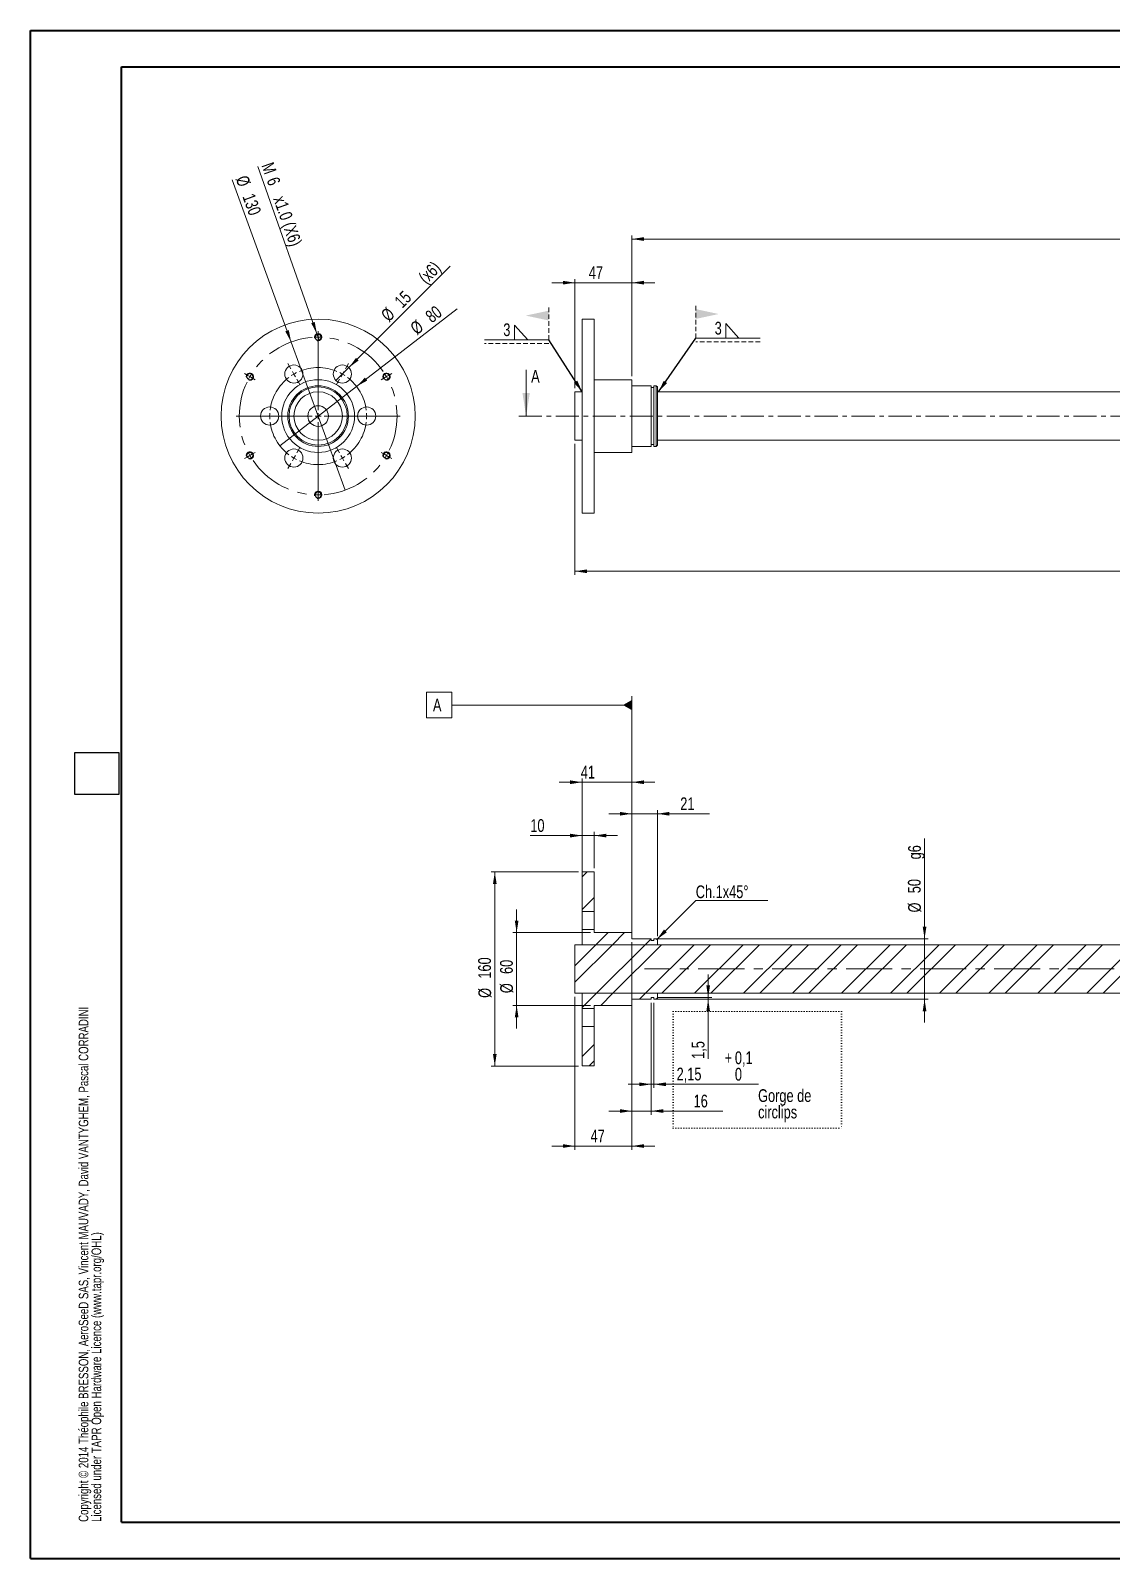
# Model space of a CAD drawing. Header units: millimetres. Extents: x 0 to 594, y 0 to 420.
# Drawn here: x 0.1 to 297.1, y 0.2 to 420.2 of the extents above; entities that cross this region are included whole.
import ezdxf

# ---------------------------------------------------------------- set-up
doc = ezdxf.new("R2010")
doc.units = ezdxf.units.MM
for name, pattern in [('CENTER', [10.16, 6.35, -1.27, 1.27, -1.27]), ('CENTERX2', [20.32, 12.7, -2.54, 2.54, -2.54]), ('DOT2', [0.635, 0, -0.635]), ('HIDDEN', [1.905, 1.27, -0.635])]:
    doc.linetypes.add(name, pattern=pattern)
doc.styles.add('SLDTEXTSTYLE0', font='TXT', dxfattribs={"width": 0.75})
doc.dimstyles.new('SLDDIMSTYLE0', dxfattribs={"dimtxt": 3.5, "dimasz": 3.302, "dimexe": 0, "dimexo": 0.0625, "dimgap": 0.875, "dimtad": 1, "dimlfac": 3, "dimrnd": 1e-09, "dimzin": 12, "dimdsep": 46, "dimtxsty": 'SLDTEXTSTYLE0', "dimblk1": 'NONE', "dimsah": 1, "dimcen": 0, "dimadec": 0, "dimazin": 3, "dimtfac": 1, "dimtmove": 0, "dimatfit": 3, "dimldrblk": 'NONE', "dimfxl": 1, "dimfrac": 2, "dimtolj": 1, "dimtzin": 12, "dimarcsym": 0})
doc.dimstyles.new('SLDDIMSTYLE1', dxfattribs={"dimtxt": 3.5, "dimasz": 3.302, "dimexe": 0, "dimexo": 0.0625, "dimgap": 0.875, "dimtad": 1, "dimlfac": 3, "dimrnd": 1e-09, "dimzin": 12, "dimdsep": 46, "dimtxsty": 'SLDTEXTSTYLE0', "dimblk1": 'NONE', "dimsah": 1, "dimcen": 0, "dimadec": 0, "dimazin": 3, "dimtfac": 1, "dimtmove": 0, "dimatfit": 3, "dimldrblk": 'NONE', "dimfxl": 1, "dimfrac": 2, "dimtolj": 1, "dimtzin": 12, "dimarcsym": 0})
doc.dimstyles.new('SLDDIMSTYLE2', dxfattribs={"dimtxt": 3.5, "dimasz": 3.302, "dimexe": 0, "dimexo": 0.0625, "dimgap": 0.875, "dimtad": 1, "dimlfac": 3, "dimrnd": 1e-09, "dimzin": 12, "dimdsep": 46, "dimtxsty": 'SLDTEXTSTYLE0', "dimblk1": 'NONE', "dimsah": 1, "dimcen": 0, "dimadec": 0, "dimazin": 3, "dimtfac": 1, "dimtmove": 0, "dimatfit": 3, "dimldrblk": 'NONE', "dimfxl": 1, "dimfrac": 2, "dimtolj": 1, "dimtzin": 12, "dimarcsym": 0})
doc.dimstyles.new('SLDDIMSTYLE3', dxfattribs={"dimtxt": 3.5, "dimasz": 3.302, "dimexe": 0, "dimexo": 0.0625, "dimgap": 0.875, "dimtad": 1, "dimlfac": 3, "dimrnd": 1e-09, "dimzin": 12, "dimdsep": 46, "dimtxsty": 'SLDTEXTSTYLE0', "dimsah": 1, "dimcen": 0.09, "dimadec": 0, "dimazin": 3, "dimtfac": 1, "dimtmove": 0, "dimatfit": 0, "dimfxl": 1, "dimfrac": 2, "dimtolj": 1, "dimtzin": 12, "dimarcsym": 0})
doc.dimstyles.new('SLDDIMSTYLE4', dxfattribs={"dimtxt": 3.5, "dimasz": 3.302, "dimexe": 0, "dimexo": 0.0625, "dimgap": 0.875, "dimtad": 1, "dimlfac": 3, "dimrnd": 1e-09, "dimzin": 12, "dimdsep": 46, "dimtxsty": 'SLDTEXTSTYLE0', "dimsah": 1, "dimcen": 0.09, "dimadec": 0, "dimazin": 3, "dimtfac": 1, "dimtofl": 0, "dimtmove": 0, "dimatfit": 3, "dimfxl": 1, "dimfrac": 2, "dimtolj": 1, "dimtzin": 12, "dimarcsym": 0})
doc.dimstyles.new('SLDDIMSTYLE7', dxfattribs={"dimtxt": 0, "dimasz": 3.302, "dimexe": 0, "dimexo": 0.0625, "dimgap": 0, "dimtad": 0, "dimtih": 1, "dimtoh": 1, "dimdec": 0, "dimrnd": 1e-09, "dimzin": 0, "dimdsep": 46, "dimtxsty": 'Standard', "dimsah": 1, "dimcen": 0.09, "dimadec": 0, "dimazin": 0, "dimtfac": 3.302, "dimtdec": 0, "dimtofl": 0, "dimtmove": 0, "dimatfit": 3, "dimfxl": 1, "dimfrac": 2, "dimtolj": 1, "dimtzin": 0, "dimarcsym": 0})
doc.dimstyles.new('SLDDIMSTYLE8', dxfattribs={"dimtxt": 3.5, "dimasz": 3.302, "dimexe": 0, "dimexo": 0.0625, "dimgap": 0.875, "dimtad": 1, "dimlfac": 3, "dimrnd": 1e-09, "dimzin": 12, "dimdsep": 46, "dimtxsty": 'SLDTEXTSTYLE0', "dimsah": 1, "dimcen": 0.09, "dimadec": 0, "dimazin": 3, "dimtfac": 1, "dimtmove": 0, "dimatfit": 0, "dimfxl": 1, "dimfrac": 2, "dimtolj": 1, "dimtzin": 12, "dimarcsym": 0})
doc.dimstyles.new('SLDDIMSTYLE9', dxfattribs={"dimtxt": 3.5, "dimasz": 3.302, "dimexe": 0, "dimexo": 0.0625, "dimgap": 0.875, "dimtad": 1, "dimlfac": 3, "dimrnd": 1e-09, "dimzin": 12, "dimdsep": 46, "dimtxsty": 'SLDTEXTSTYLE0', "dimsah": 1, "dimcen": 0.09, "dimadec": 0, "dimazin": 3, "dimtol": 1, "dimtp": 0.1, "dimtfac": 1, "dimtdec": 1, "dimtmove": 0, "dimatfit": 0, "dimfxl": 1, "dimfrac": 2, "dimtolj": 1, "dimarcsym": 0})
picture_1 = doc.add_image_def('image1.bmp', size_in_pixel=(400, 420))

# ---------------------------------------------------------------- blocks, each defined once
blk = doc.blocks.new('SW_NOTE_1')
at = {"color": 0, "linetype": 'Continuous', "lineweight": 0, "char_height": 2.6458, "attachment_point": 1, "rotation": 90, "style": 'SLDTEXTSTYLE0'}
for s, insert in [('Copyright © 2014 Théophile BRESSON, AeroSeeD SAS, Vincent MAUVADY, David VANTYGHEM, Pascal CORRADINI', (-3.41, 0)), ('Licensed under TAPR Open Hardware Licence (www.tapr.org/OHL)', (0.12, 0))]:
    blk.add_mtext(s, dxfattribs=dict(at, insert=insert))
blk = doc.blocks.new('*D6')
at = {"color": 7, "linetype": 'Continuous', "lineweight": 0}
for q in [(62.52, 382.83), (79.43, 334.97)]:
    blk.add_line((78.77, 336.85), q, dxfattribs=at)
blk.add_solid([(78.77, 336.85), (78.15, 340.13), (77.19, 339.8)], dxfattribs=at)
at = {"color": 7, "linetype": 'Continuous', "lineweight": 0, "char_height": 3.5, "attachment_point": 1, "rotation": 289.4587, "style": 'SLDTEXTSTYLE0'}
for s, insert in [('M', (66.77, 384.33, -201.8)), ('6', (68.2, 380.29, -201.8)), ('x1.0 (X6)', (70.01, 375.17, -201.8))]:
    blk.add_mtext(s, dxfattribs=dict(at, insert=insert))
blk = doc.blocks.new('_NONE')
blk = doc.blocks.new('*D7')
at = {"color": 7, "linetype": 'Continuous', "lineweight": 0}
for q in [(55.44, 379.17), (86.52, 293.88)]:
    blk.add_line((71.68, 334.6), q, dxfattribs=at)
blk.add_solid([(71.68, 334.6), (71.03, 337.88), (70.08, 337.53)], dxfattribs=at)
at = {"color": 7, "linetype": 'Continuous', "lineweight": 0, "char_height": 3.5, "attachment_point": 1, "rotation": 290.0193, "style": 'SLDTEXTSTYLE0'}
for s, insert in [('%%c', (59.68, 380.72, -201.8)), ('130', (61.54, 375.78, -201.8))]:
    blk.add_mtext(s, dxfattribs=dict(at, insert=insert))
blk = doc.blocks.new('*D8')
at = {"color": 7, "linetype": 'Continuous', "lineweight": 0}
for q in [(115.4, 355.42), (84, 324.02)]:
    blk.add_line((87.54, 327.56), q, dxfattribs=at)
blk.add_solid([(87.54, 327.56), (90.23, 329.53), (89.51, 330.25)], dxfattribs=at)
at = {"color": 7, "linetype": 'Continuous', "lineweight": 0, "char_height": 3.5, "attachment_point": 1, "rotation": 45, "style": 'SLDTEXTSTYLE0'}
for s, insert in [('(x6)', (106.34, 352.8, -201.8)), ('15', (99.75, 346.21, -201.8)), ('%%c', (96.05, 342.44, -201.8))]:
    blk.add_mtext(s, dxfattribs=dict(at, insert=insert))
blk = doc.blocks.new('*D9')
at = {"color": 7, "linetype": 'Continuous', "lineweight": 0}
for q in [(117.34, 343.74), (68.54, 306.1)]:
    blk.add_line((89.66, 322.39), q, dxfattribs=at)
blk.add_solid([(89.66, 322.39), (92.58, 324), (91.96, 324.81)], dxfattribs=at)
at = {"color": 7, "linetype": 'Continuous', "lineweight": 0, "char_height": 3.5, "attachment_point": 1, "rotation": 37.6487, "style": 'SLDTEXTSTYLE0'}
for s, insert in [('80', (108.21, 342.45, -201.8)), ('%%c', (104.06, 339.19, -201.8))]:
    blk.add_mtext(s, dxfattribs=dict(at, insert=insert))
blk = doc.blocks.new('SW_CENTERMARKSYMBOL_0')
at = {"color": 0, "linetype": 'Continuous', "lineweight": 0}
for p, q in [((-18.76, 33.33), (-18.76, 34.17)), ((-18.76, 12.5), (-18.76, 33.33)), ((-18.76, 32.5), (-18.76, 33.33)), ((-18.76, 32.5), (-18.76, 31.67)), ((-18.76, 31.67), (-18.76, 30.83)), ((-26.26, 23.82), (-27.1, 25.27)), ((-11.26, 23.82), (-10.43, 25.27)), ((-38.25, 22.08), (-38.97, 22.5)), ((-37.53, 21.67), (-38.25, 22.08)), ((-37.53, 21.67), (-36.81, 21.25)), ((-36.81, 21.25), (-36.08, 20.83)), ((-25.43, 22.38), (-25.85, 23.1)), ((-25.43, 22.38), (-25.01, 21.66)), ((-12.1, 22.38), (-12.51, 21.66)), ((-12.1, 22.38), (-11.68, 23.1)), ((-0.72, 21.25), (-1.44, 20.83)), ((0, 21.67), (-0.72, 21.25)), ((0, 21.67), (0.72, 22.08)), ((0.72, 22.08), (1.44, 22.5)), ((-24.6, 20.94), (-23.76, 19.49)), ((-12.93, 20.94), (-13.76, 19.49)), ((-20.43, 10.83), (-41.26, 10.83)), ((-33.76, 10.83), (-35.43, 10.83)), ((-32.1, 10.83), (-32.93, 10.83)), ((-32.1, 10.83), (-31.26, 10.83)), ((-30.43, 10.83), (-28.76, 10.83)), ((-18.76, 10.83), (-19.6, 10.83)), ((-18.76, 10.83), (-18.76, 11.67)), ((-18.76, 10.83), (-18.76, 10)), ((-18.76, 10.83), (-17.93, 10.83)), ((-18.76, 9.17), (-18.76, -11.67)), ((-17.1, 10.83), (3.74, 10.83)), ((-7.1, 10.83), (-8.76, 10.83)), ((-5.43, 10.83), (-6.26, 10.83)), ((-5.43, 10.83), (-4.6, 10.83)), ((-3.76, 10.83), (-2.1, 10.83)), ((-37.53, 0), (-38.25, -0.42)), ((-37.53, 0), (-36.81, 0.42)), ((-36.81, 0.42), (-36.08, 0.83)), ((-25.43, -0.71), (-25.01, 0.01)), ((-24.6, 0.73), (-23.76, 2.17)), ((-12.93, 0.73), (-13.76, 2.17)), ((-12.1, -0.71), (-12.51, 0.01)), ((-0.72, 0.42), (-1.44, 0.83)), ((0, 0), (-0.72, 0.42)), ((0, 0), (0.72, -0.42)), ((-38.25, -0.42), (-38.97, -0.83)), ((-26.26, -2.16), (-27.1, -3.6)), ((-25.43, -0.71), (-25.85, -1.44)), ((-12.1, -0.71), (-11.68, -1.44)), ((-11.26, -2.16), (-10.43, -3.6)), ((0.72, -0.42), (1.44, -0.83)), ((-18.76, -10), (-18.76, -9.17)), ((-18.76, -10.83), (-18.76, -10)), ((-18.76, -10.83), (-18.76, -11.67)), ((-18.76, -11.67), (-18.76, -12.5))]:
    blk.add_line(p, q, dxfattribs=at)
at = {"color": 0, "linetype": 'CENTERX2', "lineweight": 0}
for radius, start, end in [(21.67, 94.4074, 145.5926), (21.67, 34.4074, 85.5926), (13.33, 127.162, 172.838), (13.33, 67.162, 112.838), (13.33, 7.162, 52.838), (21.67, 154.4074, 205.5926), (21.67, 334.4074, 25.5926), (13.33, 187.162, 232.838), (13.33, 307.162, 352.838), (21.67, 214.4074, 265.5926), (13.33, 247.162, 292.838), (21.67, 274.4074, 325.5926)]:
    blk.add_arc((-18.76, 10.83), radius, start, end, dxfattribs=at)
at = {"color": 0, "linetype": 'Continuous', "lineweight": 0}
for radius, start, end in [(21.67, 90, 92.2037), (21.67, 87.7963, 90), (21.67, 150, 152.2037), (21.67, 147.7963, 150), (13.33, 120, 123.581), (13.33, 116.419, 120), (13.33, 60, 63.581), (13.33, 56.419, 60), (21.67, 30, 32.2037), (21.67, 27.7963, 30), (13.33, 176.419, 180), (13.33, 180, 183.581), (13.33, 0, 3.581), (13.33, 356.419, 0), (21.67, 207.7963, 210), (21.67, 330, 332.2037), (21.67, 210, 212.2037), (13.33, 236.419, 240), (13.33, 240, 243.581), (13.33, 296.419, 300), (13.33, 300, 303.581), (21.67, 327.7963, 330), (21.67, 267.7963, 270), (21.67, 270, 272.2037)]:
    blk.add_arc((-18.76, 10.83), radius, start, end, dxfattribs=at)
blk = doc.blocks.new('*D11')
at = {"color": 7, "linetype": 'Continuous', "lineweight": 0}
for p, q in [((149.64, 350.91), (143.29, 350.91)), ((149.64, 321.91), (149.64, 351.91)), ((165.31, 350.91), (149.64, 350.91)), ((165.31, 325.24), (165.31, 351.91)), ((165.31, 350.91), (171.66, 350.91))]:
    blk.add_line(p, q, dxfattribs=at)
for points in [[(149.64, 350.91), (146.34, 351.42), (146.34, 350.4)], [(165.31, 350.91), (168.61, 350.4), (168.61, 351.42)]]:
    blk.add_solid(points, dxfattribs=at)
at = {"color": 7, "linetype": 'Continuous', "lineweight": 0, "insert": (153.47, 355.42, 0.03), "char_height": 3.5, "attachment_point": 1, "style": 'SLDTEXTSTYLE0'}
blk.add_mtext('47', dxfattribs=at)
blk = doc.blocks.new('*D12')
at = {"color": 7, "linetype": 'Continuous', "lineweight": 0}
for p, q in [((149.64, 306.58), (149.64, 270.58)), ((553.31, 306.58), (553.31, 270.58)), ((149.64, 271.58), (553.31, 271.58))]:
    blk.add_line(p, q, dxfattribs=at)
for points in [[(149.64, 271.58), (152.94, 271.07), (152.94, 272.08)], [(553.31, 271.58), (550.01, 272.08), (550.01, 271.07)]]:
    blk.add_solid(points, dxfattribs=at)
at = {"color": 7, "linetype": 'Continuous', "lineweight": 0, "insert": (344.88, 276.09, 0.03), "char_height": 3.5, "attachment_point": 1, "style": 'SLDTEXTSTYLE0'}
blk.add_mtext('1211', dxfattribs=at)
blk = doc.blocks.new('*D13')
at = {"color": 7, "linetype": 'Continuous', "lineweight": 0}
for p, q in [((165.31, 325.24), (165.31, 363.91)), ((546.64, 362.91), (165.31, 362.91)), ((546.64, 323.24), (546.64, 363.91))]:
    blk.add_line(p, q, dxfattribs=at)
for points in [[(165.31, 362.91), (168.61, 362.4), (168.61, 363.42)], [(546.64, 362.91), (543.34, 363.42), (543.34, 362.4)]]:
    blk.add_solid(points, dxfattribs=at)
at = {"color": 7, "linetype": 'Continuous', "lineweight": 0, "insert": (348.71, 367.42, 0.03), "char_height": 3.5, "attachment_point": 1, "style": 'SLDTEXTSTYLE0'}
blk.add_mtext('1144', dxfattribs=at)
blk = doc.blocks.new('SW_SYMBOL_WELD_FILL')
at = {"color": 0, "linetype": 'Continuous', "lineweight": 0}
for p, q in [((100, 0), (100, 900)), ((100, 900), (900, 0)), ((100, 0), (900, 0))]:
    blk.add_line(p, q, dxfattribs=at)
blk = doc.blocks.new('SW_WELDSYMBOL_0')
at = {"color": 0, "linetype": 'HIDDEN', "lineweight": 0}
for p, q in [((0, 0), (0, 9)), ((0, -1), (-17.67, -1))]:
    blk.add_line(p, q, dxfattribs=at)
at = {"color": 0, "linetype": 'Continuous', "lineweight": 0}
blk.add_line((0, 0), (-17.67, 0), dxfattribs=at)
blk.add_solid([(0, 8), (0, 5.3), (-6.3, 6.65)], dxfattribs=at)
at = {"color": 0, "linetype": 'Continuous', "lineweight": 0, "xscale": 0.0044707031, "yscale": 0.0044707031, "zscale": 0.0044707031}
blk.add_blockref('SW_SYMBOL_WELD_FILL', (-9.8, 0), dxfattribs=at)
at = {"color": 0, "linetype": 'Continuous', "lineweight": 0, "insert": (-12.47, 4.51), "char_height": 3.5, "attachment_point": 1, "style": 'SLDTEXTSTYLE0'}
blk.add_mtext('3', dxfattribs=at)
blk = doc.blocks.new('SW_WELDSYMBOL_1')
at = {"color": 0, "linetype": 'HIDDEN', "lineweight": 0}
for p, q in [((0, 0), (0, 9)), ((17.67, -1), (0, -1))]:
    blk.add_line(p, q, dxfattribs=at)
at = {"color": 0, "linetype": 'Continuous', "lineweight": 0}
blk.add_line((17.67, 0), (0, 0), dxfattribs=at)
blk.add_solid([(0, 8), (0, 5.3), (6.3, 6.65)], dxfattribs=at)
at = {"color": 0, "linetype": 'Continuous', "lineweight": 0, "xscale": 0.0044707031, "yscale": 0.0044707031, "zscale": 0.0044707031}
blk.add_blockref('SW_SYMBOL_WELD_FILL', (7.86, 0), dxfattribs=at)
at = {"color": 0, "linetype": 'Continuous', "lineweight": 0, "insert": (5.2, 4.51), "char_height": 3.5, "attachment_point": 1, "style": 'SLDTEXTSTYLE0'}
blk.add_mtext('3', dxfattribs=at)
blk = doc.blocks.new('*D23')
at = {"color": 7, "linetype": 'Continuous', "lineweight": 0}
for p, q in [((165.31, 173.25), (165.31, 205.92)), ((172.31, 171.25), (172.31, 205.92)), ((165.31, 204.92), (158.96, 204.92)), ((165.31, 204.92), (172.31, 204.92)), ((172.31, 204.92), (186.61, 204.92))]:
    blk.add_line(p, q, dxfattribs=at)
for points in [[(165.31, 204.92), (162.01, 205.43), (162.01, 204.41)], [(172.31, 204.92), (175.61, 204.41), (175.61, 205.43)]]:
    blk.add_solid(points, dxfattribs=at)
at = {"color": 7, "linetype": 'Continuous', "lineweight": 0, "insert": (178.6, 209.43, 13.37), "char_height": 3.5, "attachment_point": 1, "style": 'SLDTEXTSTYLE0'}
blk.add_mtext('21', dxfattribs=at)
blk = doc.blocks.new('*D24')
at = {"color": 7, "linetype": 'Continuous', "lineweight": 0}
for p, q in [((151.64, 174.08), (151.64, 214.59)), ((165.31, 173.25), (165.31, 214.59)), ((151.64, 213.59), (145.29, 213.59)), ((165.31, 213.59), (151.64, 213.59)), ((165.31, 213.59), (171.66, 213.59))]:
    blk.add_line(p, q, dxfattribs=at)
for points in [[(151.64, 213.59), (148.34, 214.1), (148.34, 213.08)], [(165.31, 213.59), (168.61, 213.08), (168.61, 214.1)]]:
    blk.add_solid(points, dxfattribs=at)
at = {"color": 7, "linetype": 'Continuous', "lineweight": 0, "insert": (151.26, 218.1, 13.37), "char_height": 3.5, "attachment_point": 1, "style": 'SLDTEXTSTYLE0'}
blk.add_mtext('41', dxfattribs=at)
blk = doc.blocks.new('*D25')
at = {"color": 7, "linetype": 'Continuous', "lineweight": 0}
for p, q in [((151.64, 198.92), (137.4, 198.92)), ((151.64, 189.92), (151.64, 199.92)), ((154.97, 198.92), (151.64, 198.92)), ((154.97, 189.92), (154.97, 199.92)), ((154.97, 198.92), (161.32, 198.92))]:
    blk.add_line(p, q, dxfattribs=at)
for points in [[(151.64, 198.92), (148.34, 199.43), (148.34, 198.41)], [(154.97, 198.92), (158.28, 198.41), (158.28, 199.43)]]:
    blk.add_solid(points, dxfattribs=at)
at = {"color": 7, "linetype": 'Continuous', "lineweight": 0, "insert": (137.4, 203.43, 13.37), "char_height": 3.5, "attachment_point": 1, "style": 'SLDTEXTSTYLE0'}
blk.add_mtext('10', dxfattribs=at)
blk = doc.blocks.new('*D26')
at = {"color": 7, "linetype": 'Continuous', "lineweight": 0}
for p, q in [((165.31, 169.58), (165.31, 112.58)), ((149.64, 154.58), (149.64, 112.58)), ((149.64, 113.58), (143.29, 113.58)), ((165.31, 113.58), (149.64, 113.58)), ((165.31, 113.58), (171.66, 113.58))]:
    blk.add_line(p, q, dxfattribs=at)
for points in [[(149.64, 113.58), (146.34, 114.09), (146.34, 113.08)], [(165.31, 113.58), (168.61, 113.08), (168.61, 114.09)]]:
    blk.add_solid(points, dxfattribs=at)
at = {"color": 7, "linetype": 'Continuous', "lineweight": 0, "insert": (153.96, 118.1, 13.37), "char_height": 3.5, "attachment_point": 1, "style": 'SLDTEXTSTYLE0'}
blk.add_mtext('47', dxfattribs=at)
blk = doc.blocks.new('*D27')
at = {"color": 7, "linetype": 'Continuous', "lineweight": 0}
for p, q in [((150.64, 188.92), (126.64, 188.92)), ((127.64, 188.92), (127.64, 135.58)), ((150.64, 135.58), (126.64, 135.58))]:
    blk.add_line(p, q, dxfattribs=at)
for points in [[(127.64, 188.92), (127.13, 185.62), (128.15, 185.62)], [(127.64, 135.58), (128.15, 138.89), (127.13, 138.89)]]:
    blk.add_solid(points, dxfattribs=at)
at = {"color": 7, "linetype": 'Continuous', "lineweight": 0, "char_height": 3.5, "attachment_point": 1, "rotation": 90, "style": 'SLDTEXTSTYLE0'}
for s, insert in [('160', (123.08, 159.59, 13.37)), ('%%c', (123.13, 154.31, 13.37))]:
    blk.add_mtext(s, dxfattribs=dict(at, insert=insert))
blk = doc.blocks.new('*D28')
at = {"color": 7, "linetype": 'Continuous', "lineweight": 0}
for p, q in [((133.64, 172.25), (133.64, 178.6)), ((153.97, 172.25), (132.64, 172.25)), ((133.64, 172.25), (133.64, 152.25)), ((153.97, 152.25), (132.64, 152.25)), ((133.64, 152.25), (133.64, 145.9))]:
    blk.add_line(p, q, dxfattribs=at)
for points in [[(133.64, 172.25), (134.15, 175.55), (133.13, 175.55)], [(133.64, 152.25), (133.13, 148.95), (134.15, 148.95)]]:
    blk.add_solid(points, dxfattribs=at)
at = {"color": 7, "linetype": 'Continuous', "lineweight": 0, "char_height": 3.5, "attachment_point": 1, "rotation": 90, "style": 'SLDTEXTSTYLE0'}
for s, insert in [('60', (129.08, 160.88, 13.37)), ('%%c', (129.13, 155.6, 13.37))]:
    blk.add_mtext(s, dxfattribs=dict(at, insert=insert))
blk = doc.blocks.new('*D29')
at = {"color": 7, "linetype": 'Continuous', "lineweight": 0}
for p, q in [((245.73, 170.58), (245.73, 198.1)), ((171.64, 170.58), (246.73, 170.58)), ((245.73, 170.58), (245.73, 153.92)), ((171.64, 153.92), (246.73, 153.92)), ((245.73, 153.92), (245.73, 147.57))]:
    blk.add_line(p, q, dxfattribs=at)
for points in [[(245.73, 170.58), (246.24, 173.89), (245.22, 173.89)], [(245.73, 153.92), (245.22, 150.62), (246.24, 150.62)]]:
    blk.add_solid(points, dxfattribs=at)
at = {"color": 7, "linetype": 'Continuous', "lineweight": 0, "char_height": 3.5, "attachment_point": 1, "rotation": 90, "style": 'SLDTEXTSTYLE0'}
for s, insert in [('g6', (241.22, 192.38, 13.37)), ('50', (241.16, 183.07, 13.37)), ('%%c', (241.22, 177.79, 13.37))]:
    blk.add_mtext(s, dxfattribs=dict(at, insert=insert))
blk = doc.blocks.new('*D30')
at = {"color": 7, "linetype": 'Continuous', "lineweight": 0}
for p, q in [((170.64, 152.92), (170.64, 129.55)), ((171.36, 152.92), (171.36, 129.55)), ((170.64, 130.55), (164.29, 130.55)), ((170.64, 130.55), (171.36, 130.55)), ((171.36, 130.55), (200.08, 130.55))]:
    blk.add_line(p, q, dxfattribs=at)
for points in [[(170.64, 130.55), (167.34, 131.06), (167.34, 130.04)], [(171.36, 130.55), (174.66, 130.04), (174.66, 131.06)]]:
    blk.add_solid(points, dxfattribs=at)
at = {"color": 7, "linetype": 'Continuous', "lineweight": 0, "char_height": 3.5, "attachment_point": 1, "style": 'SLDTEXTSTYLE0'}
for s, insert in [('+', (190.78, 139.59, 13.37)), ('0,1', (193.61, 139.59, 13.37)), ('2,15', (177.6, 135.12, 13.37)), ('0', (193.61, 135.06, 13.37))]:
    blk.add_mtext(s, dxfattribs=dict(at, insert=insert))
blk = doc.blocks.new('*D31')
at = {"color": 7, "linetype": 'Continuous', "lineweight": 0}
for p, q in [((165.31, 151.25), (165.31, 122.2)), ((170.64, 152.92), (170.64, 122.2)), ((165.31, 123.2), (158.96, 123.2)), ((165.31, 123.2), (170.64, 123.2)), ((170.64, 123.2), (190.28, 123.2))]:
    blk.add_line(p, q, dxfattribs=at)
for points in [[(165.31, 123.2), (162.01, 123.71), (162.01, 122.69)], [(170.64, 123.2), (173.94, 122.69), (173.94, 123.71)]]:
    blk.add_solid(points, dxfattribs=at)
at = {"color": 7, "linetype": 'Continuous', "lineweight": 0, "insert": (182.27, 127.71, 13.37), "char_height": 3.5, "attachment_point": 1, "style": 'SLDTEXTSTYLE0'}
blk.add_mtext('16', dxfattribs=at)
blk = doc.blocks.new('*D37')
at = {"color": 7, "linetype": 'Continuous', "lineweight": 0}
for p, q in [((186.27, 154.42), (186.27, 160.77)), ((172.36, 154.42), (187.27, 154.42)), ((172.97, 153.92), (187.27, 153.92)), ((186.27, 154.42), (186.27, 153.92)), ((186.27, 153.92), (186.27, 137.54))]:
    blk.add_line(p, q, dxfattribs=at)
for points in [[(186.27, 154.42), (186.78, 157.72), (185.77, 157.72)], [(186.27, 153.92), (185.77, 150.62), (186.78, 150.62)]]:
    blk.add_solid(points, dxfattribs=at)
at = {"color": 7, "linetype": 'Continuous', "lineweight": 0, "insert": (181.76, 137.54, 13.37), "char_height": 3.5, "attachment_point": 1, "rotation": 90, "style": 'SLDTEXTSTYLE0'}
blk.add_mtext('1,5', dxfattribs=at)
blk = doc.blocks.new('SW_NOTE_5')
at = {"color": 0, "linetype": 'Continuous', "lineweight": 0, "char_height": 3.5, "attachment_point": 1, "style": 'SLDTEXTSTYLE0'}
for s, insert in [('Gorge de', (0, 4.51)), ('circlips', (0, -0.01))]:
    blk.add_mtext(s, dxfattribs=dict(at, insert=insert))
blk = doc.blocks.new('SW_NOTE_6')
at = {"color": 0, "linetype": 'Continuous', "lineweight": 0}
for p, q in [((0, 0), (19.8, 0)), ((19.8, 0), (0, 0)), ((0, 0), (19.8, 0)), ((19.8, 0), (0, 0)), ((0, 0), (19.8, 0)), ((19.8, 0), (0, 0))]:
    blk.add_line(p, q, dxfattribs=at)
at = {"color": 0, "linetype": 'Continuous', "lineweight": 0, "insert": (0, 4.14), "char_height": 3.5, "attachment_point": 1, "style": 'SLDTEXTSTYLE0'}
blk.add_mtext('Ch.1x45°', dxfattribs=at)
blk = doc.blocks.new('SW_DATUMTAG_1')
at = {"color": 0, "linetype": 'Continuous', "lineweight": 0}
for p, q in [((-1.77, -0.72), (-1.77, 6.28)), ((-1.77, 6.28), (5.23, 6.28)), ((5.23, 6.28), (5.23, -0.72)), ((54.66, -59.77), (54.66, 5.18)), ((54.66, 2.78), (5.23, 2.78)), ((5.23, -0.72), (-1.77, -0.72))]:
    blk.add_line(p, q, dxfattribs=at)
blk.add_solid([(54.66, 1.38), (54.66, 4.18), (52.21, 2.78)], dxfattribs=at)
at = {"color": 0, "linetype": 'Continuous', "lineweight": 0, "insert": (0, 4.51, 13.33), "char_height": 3.5, "attachment_point": 1, "style": 'SLDTEXTSTYLE0'}
blk.add_mtext('A', dxfattribs=at)

msp = doc.modelspace()

# ---------------------------------------------------------------- hatches: boundary and pattern name
at = {"linetype": 'Continuous', "lineweight": 0}
h = msp.add_hatch(dxfattribs=at)
h.set_pattern_fill('ANSI32', style=0)
h.paths.add_polyline_path([(154.9747, 178.0839), (154.9747, 188.9172), (151.6414, 188.9172), (151.6414, 178.0839)], flags=0)
h = msp.add_hatch(dxfattribs=at)
h.set_pattern_fill('ANSI32', style=0)
h.paths.add_polyline_path([(170.6414, 170.5839), (165.3081, 170.5839), (165.3081, 172.2505), (154.9747, 172.2505), (154.9747, 173.0839), (151.6414, 173.0839), (151.6414, 168.9172), (172.3081, 168.9172), (172.3081, 170.2505), (171.9747, 170.5839), (171.3581, 170.5839), (171.3581, 170.0839), (170.6414, 170.0839)], flags=0)
h = msp.add_hatch(dxfattribs=at)
h.set_pattern_fill('ANSI32', style=0)
h.paths.add_polyline_path([(553.3081, 168.9172), (149.6414, 168.9172), (149.6414, 155.5839), (553.3081, 155.5839), (553.3081, 159.4172), (543.3081, 159.4172), (541.6722, 162.2505), (543.3081, 165.0839), (553.3081, 165.0839)], flags=0)
h = msp.add_hatch(dxfattribs=at)
h.set_pattern_fill('ANSI32', style=0)
h.paths.add_polyline_path([(154.9747, 152.2505), (165.3081, 152.2505), (165.3081, 153.9172), (170.6414, 153.9172), (170.6414, 154.4172), (171.3581, 154.4172), (171.3581, 153.9172), (171.9747, 153.9172), (172.3081, 154.2505), (172.3081, 155.5839), (151.6414, 155.5839), (151.6414, 151.4172), (154.9747, 151.4172)], flags=0)
h = msp.add_hatch(dxfattribs=at)
h.set_pattern_fill('ANSI32', style=0)
h.paths.add_polyline_path([(151.6414, 146.4172), (151.6414, 135.5839), (154.9747, 135.5839), (154.9747, 146.4172)], flags=0)

# ---------------------------------------------------------------- linework, layer by layer
at = {"color": 7, "linetype": 'Continuous', "lineweight": 40}
for p, q in [((0.0788, 0.2148), (0.0788, 420.2148)), ((0.0788, 420.2148), (594.0788, 420.2148)), ((25.0788, 10.2148), (25.0788, 410.2148)), ((25.0788, 410.2148), (584.0788, 410.2148)), ((25.0788, 10.2148), (584.0788, 10.2148)), ((0.0788, 0.2148), (594.0788, 0.2148))]:
    msp.add_line(p, q, dxfattribs=at)
at = {"color": 7, "linetype": 'Continuous', "lineweight": 15}
for p, q in [((154.9747, 340.9084), (151.6414, 340.9084)), ((151.6414, 287.5751), (151.6414, 340.9084)), ((154.9747, 287.5751), (154.9747, 340.9084)), ((165.3081, 324.2418), (154.9747, 324.2418)), ((165.3081, 304.2418), (165.3081, 324.2418)), ((151.6414, 320.9084), (149.6414, 320.9084)), ((149.6414, 320.9084), (149.6414, 307.5751)), ((170.6414, 322.5751), (165.3081, 322.5751)), ((170.6414, 305.9084), (170.6414, 322.5751)), ((171.3581, 322.0751), (170.6414, 322.0751)), ((171.9747, 322.5751), (171.3581, 322.5751)), ((171.3581, 305.9084), (171.3581, 322.5751)), ((172.3081, 322.2418), (171.9747, 322.5751)), ((171.9747, 305.9084), (171.9747, 322.5751)), ((172.3081, 322.2418), (172.3081, 306.2418)), ((523.3081, 320.9084), (172.3081, 320.9084)), ((149.6414, 307.5751), (151.6414, 307.5751)), ((172.3081, 307.5751), (523.3081, 307.5751)), ((154.9747, 304.2418), (165.3081, 304.2418)), ((165.3081, 305.9084), (170.6414, 305.9084)), ((170.6414, 306.4084), (171.3581, 306.4084)), ((171.3581, 305.9084), (171.9747, 305.9084)), ((171.9747, 305.9084), (172.3081, 306.2418)), ((151.6414, 287.5751), (154.9747, 287.5751)), ((154.9747, 188.9172), (151.6414, 188.9172)), ((151.6414, 188.9172), (151.6414, 178.0839)), ((154.9747, 178.0839), (154.9747, 188.9172)), ((151.6414, 178.0839), (154.9747, 178.0839)), ((151.6414, 173.0839), (151.6414, 178.0839)), ((154.9747, 173.0839), (154.9747, 178.0839)), ((154.9747, 173.0839), (151.6414, 173.0839)), ((151.6414, 173.0839), (151.6414, 168.9172)), ((154.9747, 172.2505), (154.9747, 173.0839)), ((165.3081, 172.2505), (154.9747, 172.2505)), ((165.3081, 170.5839), (165.3081, 172.2505)), ((553.308, 168.9172), (149.6414, 168.9172)), ((149.6414, 168.9172), (149.6414, 155.5839)), ((151.6414, 168.9172), (172.3081, 168.9172)), ((170.6414, 170.5839), (165.3081, 170.5839)), ((170.6414, 170.0839), (170.6414, 170.5839)), ((171.3581, 170.0839), (170.6414, 170.0839)), ((171.3581, 170.5839), (171.3581, 170.0839)), ((171.9747, 170.5839), (171.3581, 170.5839)), ((171.9747, 170.5839), (172.3081, 170.2505)), ((172.3081, 168.9172), (172.3081, 170.2505)), ((149.6414, 155.5839), (553.308, 155.5839)), ((172.3081, 155.5839), (151.6414, 155.5839)), ((151.6414, 155.5839), (151.6414, 151.4172)), ((172.3081, 154.2505), (172.3081, 155.5839)), ((151.6414, 151.4172), (154.9747, 151.4172)), ((151.6414, 146.4172), (151.6414, 151.4172)), ((154.9747, 152.2505), (165.3081, 152.2505)), ((154.9747, 151.4172), (154.9747, 152.2505)), ((154.9747, 146.4172), (154.9747, 151.4172)), ((165.3081, 153.9172), (170.6414, 153.9172)), ((165.3081, 152.2505), (165.3081, 153.9172)), ((170.6414, 154.4172), (171.3581, 154.4172)), ((170.6414, 153.9172), (170.6414, 154.4172)), ((171.3581, 154.4172), (171.3581, 153.9172)), ((171.3581, 153.9172), (171.9747, 153.9172)), ((172.3081, 154.2505), (171.9747, 153.9172)), ((154.9747, 146.4172), (151.6414, 146.4172)), ((151.6414, 146.4172), (151.6414, 135.5839)), ((154.9747, 135.5839), (154.9747, 146.4172)), ((151.6414, 135.5839), (154.9747, 135.5839))]:
    msp.add_line(p, q, dxfattribs=at)
at = {"color": 7, "linetype": 'Continuous', "lineweight": 0}
msp.add_line((136.2484, 326.9418), (136.2484, 314.2418), dxfattribs=at)
at = {"color": 7, "linetype": 'CENTER', "lineweight": 0}
msp.add_line((134.2484, 314.2418), (570.3824, 314.2418), dxfattribs=at)
at = {"color": 7, "linetype": 'CENTERX2', "lineweight": 0}
msp.add_line((541.6722, 162.2505), (168.7483, 162.2505), dxfattribs=at)
at = {"color": 7, "linetype": 'DOT2', "lineweight": 0}
for p, q in [((176.6194, 150.5498), (222.9379, 150.5498)), ((176.6194, 150.5498), (176.6194, 118.4814)), ((222.9379, 150.5498), (222.9379, 118.4814)), ((176.6194, 118.4814), (222.9379, 118.4814))]:
    msp.add_line(p, q, dxfattribs=at)
at = {"color": 7, "linetype": 'Continuous', "lineweight": 15}
for centre, radius in [((79.1011, 314.2418), 26.6667), ((79.1011, 335.9084), 0.8333), ((72.4344, 325.7888), 2.5), ((85.7678, 325.7888), 2.5), ((60.3372, 325.0751), 0.8333), ((79.1011, 314.2418), 10), ((97.865, 325.0751), 0.8333), ((79.1011, 314.2418), 8.3333), ((79.1011, 314.2418), 8), ((79.1011, 314.2418), 6.6667), ((65.7678, 314.2418), 2.5), ((79.1011, 314.2418), 2.8333), ((92.4344, 314.2418), 2.5), ((60.3372, 303.4084), 0.8333), ((72.4344, 302.6948), 2.5), ((85.7678, 302.6948), 2.5), ((97.865, 303.4084), 0.8333), ((79.1011, 292.5751), 0.8333)]:
    msp.add_circle(centre, radius, dxfattribs=at)
at = {"color": 7, "linetype": 'Continuous', "lineweight": 0}
for centre in [(79.1011, 335.9084), (60.3372, 325.0751), (97.865, 325.0751), (60.3372, 303.4084), (97.865, 303.4084), (79.1011, 292.5751)]:
    msp.add_arc(centre, 1, 255, 195, dxfattribs=at)
msp.add_solid([(136.2484, 314.2418), (137.2644, 320.5918), (135.2324, 320.5918)], dxfattribs=at)

# ---------------------------------------------------------------- block references
for name, p in [('SW_WELDSYMBOL_1', (182.8513, 335.6415)), ('SW_WELDSYMBOL_0', (142.4495, 335.2136)), ('SW_CENTERMARKSYMBOL_0', (97.865, 303.4084)), ('SW_DATUMTAG_1', (110.6455, 232.0215)), ('SW_NOTE_6', (182.8617, 181.0862)), ('SW_NOTE_1', (16.7212, 10.2593)), ('SW_NOTE_5', (199.9915, 124.6845))]:
    msp.add_blockref(name, p, dxfattribs=at)

# ---------------------------------------------------------------- texts
at = {"color": 7, "linetype": 'Continuous', "insert": (137.6284, 326.9418), "char_height": 3.5, "attachment_point": 1, "style": 'SLDTEXTSTYLE0'}
msp.add_mtext('A', dxfattribs=at)

# ---------------------------------------------------------------- dimensions: what is measured, and where the dimension line sits
at = {"color": 7, "linetype": 'Continuous', "lineweight": 0}
dim = msp.add_diameter_dim_2p(p1=(79.4342, 334.9655), p2=(78.768, 336.8513), text='M<>x1.0 (X6)', dimstyle='SLDDIMSTYLE0', override={"dimpost": '<>'}, dxfattribs=at)
dim.commit()
dim.dimension.update_dxf_attribs({"geometry": '*D6', "text_midpoint": (67.2485, 369.456), "dimtype": 163})
for p1, p2, picture, middle in [((86.5184, 293.8843), (71.6838, 334.5993), '*D7', (58.1389, 371.7745)), ((68.5442, 306.0975), (89.658, 322.386), '*D9', (112.148, 339.736))]:
    dim = msp.add_diameter_dim_2p(p1=p1, p2=p2, dimstyle='SLDDIMSTYLE1', dxfattribs=at)
    dim.commit()
    dim.dimension.update_dxf_attribs({"geometry": picture, "text_midpoint": middle, "dimtype": 163})
for base, p1, p2, dimstyle, picture, middle in [((165.3081, 362.9084), (546.6414, 322.2418), (165.3081, 324.2418), 'SLDDIMSTYLE4', '*D13', (355.3005, 362.9084)), ((149.6414, 350.9084), (165.3081, 324.2418), (149.6414, 320.9084), 'SLDDIMSTYLE3', '*D11', (157.4747, 350.9084)), ((553.3081, 271.5751), (149.6414, 307.5751), (553.3081, 307.5751), 'SLDDIMSTYLE4', '*D12', (351.4747, 271.5751)), ((151.6414, 213.589), (165.3081, 172.2505), (151.6414, 173.0839), 'SLDDIMSTYLE3', '*D24', (155.2643, 213.589)), ((172.3081, 204.9172), (165.3081, 172.2505), (172.3081, 170.2505), 'SLDDIMSTYLE3', '*D23', (182.6069, 204.9172)), ((151.6414, 198.9172), (154.9747, 188.9172), (151.6414, 188.9172), 'SLDDIMSTYLE3', '*D25', (141.4122, 198.9172)), ((149.6414, 113.5839), (165.3081, 170.5839), (149.6414, 155.5839), 'SLDDIMSTYLE3', '*D26', (157.9655, 113.5839)), ((170.6414, 123.1988), (165.3081, 152.2505), (170.6414, 153.9172), 'SLDDIMSTYLE3', '*D31', (186.2748, 123.1988)), ((171.3581, 130.5501), (170.6414, 153.9172), (171.3581, 153.9172), 'SLDDIMSTYLE9', '*D30', (188.8366, 130.5501))]:
    dim = msp.add_linear_dim(base=base, p1=p1, p2=p2, dimstyle=dimstyle, dxfattribs=at)
    dim.commit()
    dim.dimension.update_dxf_attribs({"geometry": picture, "text_midpoint": middle, "dimtype": 160})
dim = msp.add_diameter_dim_2p(p1=(84, 324.021), p2=(87.5355, 327.5565), text='<> (x6)', dimstyle='SLDDIMSTYLE2', dxfattribs=at)
dim.commit()
dim.dimension.update_dxf_attribs({"geometry": '*D8', "text_midpoint": (107.4062, 347.4272), "dimtype": 163})
for base, p1, p2, text, dimstyle, picture, middle in [((245.7287, 153.9172), (170.6414, 170.5839), (170.6414, 153.9172), '%%c<>g6', 'SLDDIMSTYLE8', '*D29', (245.7287, 187.9448)), ((127.6414, 135.5839), (151.6414, 188.9172), (151.6414, 135.5839), '%%c<>', 'SLDDIMSTYLE4', '*D27', (127.6414, 162.2505)), ((133.6414, 152.2505), (154.9747, 172.2505), (154.9747, 152.2505), '%%c<>', 'SLDDIMSTYLE3', '*D28', (133.6414, 162.2505))]:
    dim = msp.add_linear_dim(base=base, p1=p1, p2=p2, angle=90, text=text, dimstyle=dimstyle, dxfattribs=at)
    dim.commit()
    dim.dimension.update_dxf_attribs({"geometry": picture, "text_midpoint": middle, "dimtype": 160})
dim = msp.add_linear_dim(base=(186.2748, 153.9172), p1=(171.3581, 154.4172), p2=(171.9747, 153.9172), angle=90, dimstyle='SLDDIMSTYLE3', dxfattribs=at)
dim.commit()
dim.dimension.update_dxf_attribs({"geometry": '*D37', "text_midpoint": (186.2748, 142.1896), "dimtype": 160})

# ---------------------------------------------------------------- pictures from other files: only their frames are drawn
image = msp.add_image(picture_1, insert=(24.3228, 210.2522), size_in_units=(11.4802, 12.0542), rotation=90)
image.dxf.flags = 7

# ---------------------------------------------------------------- leaders
for points in [[(151.6379, 320.9084), (142.4495, 335.2136)], [(172.6298, 320.9084), (182.8513, 335.6415)], [(172.1823, 170.3763), (182.8617, 181.0862)]]:
    msp.add_leader(points, dimstyle='SLDDIMSTYLE7', dxfattribs=at)

doc.saveas('drawing.dxf')
